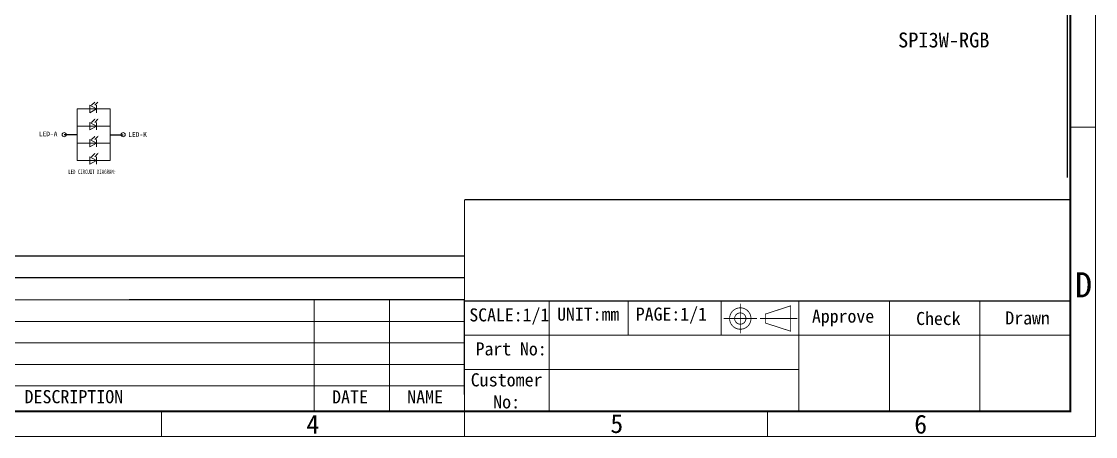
# Model space of a CAD drawing. Header units: millimetres. Extents: x -2894 to 5479, y -6001 to -1211.
# Drawn here: x 4198.2 to 4449.5, y -5974.2 to -5877 of the extents above; entities that cross this region are included whole.
import ezdxf
from ezdxf.enums import TextEntityAlignment as Align

# ---------------------------------------------------------------- set-up
doc = ezdxf.new("R2010")
doc.units = ezdxf.units.MM
doc.header["$LTSCALE"] = 0.2
doc.header["$MEASUREMENT"] = 0
doc.layers.add('dim', color=4, linetype='Continuous', lineweight=9)
doc.layers.add('TEXT', color=2, linetype='Continuous', lineweight=15)
doc.styles.get("Standard").update_dxf_attribs({"font": 'SimSun.ttf'})
doc.styles.add('宋体', font='SimSun.ttf')

msp = doc.modelspace()

# ---------------------------------------------------------------- linework, layer by layer
at = {"color": 7, "lineweight": 15}
for p, q in [((4449.528, -5684.67), (4449.528, -5974.182)), ((4449.528, -5684.67), (4449.528, -5887.258)), ((4449.528, -5771.524), (4449.528, -5974.182)), ((4443.65, -5901.804), (4449.528, -5901.804)), ((4154.189, -5942.194), (4301.897, -5942.193)), ((4266.753, -5968.295), (4266.753, -5942.193)), ((4284.326, -5968.295), (4284.326, -5942.193)), ((4321.669, -5968.3), (4321.669, -5942.455)), ((4340.21, -5950.479), (4340.21, -5942.455)), ((4361.921, -5950.479), (4361.921, -5942.455)), ((4380.15, -5968.302), (4380.15, -5942.455)), ((4401.309, -5968.302), (4401.309, -5942.455)), ((4422.468, -5968.302), (4422.468, -5942.455)), ((4154.189, -5947.233), (4301.897, -5947.234)), ((4443.65, -5950.479), (4301.897, -5950.479)), ((4361.921, -5948.969), (4361.921, -5950.479)), ((4154.189, -5952.273), (4301.897, -5952.274)), ((4154.189, -5957.313), (4301.897, -5957.314)), ((4380.15, -5958.517), (4301.897, -5958.517)), ((4154.189, -5962.353), (4301.897, -5962.354)), ((4231.025, -5968.29), (4231.025, -5974.181)), ((4301.9, -5968.29), (4301.9, -5974.181)), ((4372.775, -5968.29), (4372.775, -5974.181)), ((4449.528, -5974.182), (4011.822, -5974.181))]:
    msp.add_line(p, q, dxfattribs=at)
for p, q in [((4442.87, -5801.551), (4442.87, -5913.583)), ((4301.897, -5931.944), (4154.189, -5931.944)), ((4301.897, -5937.068), (4154.189, -5937.068)), ((4301.897, -5942.193), (4223.416, -5942.193)), ((4301.897, -5964.331), (4301.897, -5942.11)), ((4301.897, -5964.299), (4301.897, -5942.11))]:
    msp.add_line(p, q)
at = {"color": 0}
for p, q in [((4211.246, -5903.534), (4208.214, -5903.534)), ((4219.019, -5903.534), (4222.052, -5903.534))]:
    msp.add_line(p, q, dxfattribs=at)
at = {"color": 7, "lineweight": 15, "const_width": 0.441}
msp.add_lwpolyline([(4443.65, -5968.304), (4443.65, -5690.549), (4018.4, -5690.535), (4018.4, -5968.29)], close=True, dxfattribs=at)
at = {"color": 7, "lineweight": 15, "const_width": 0.291}
for points in [[(4301.897, -5918.754), (4301.897, -5968.299)], [(4301.897, -5918.754), (4443.65, -5918.754)], [(4301.897, -5942.455), (4443.65, -5942.455)]]:
    msp.add_lwpolyline(points, dxfattribs=at)
at = {"color": 3, "lineweight": 15, "const_width": 0.193}
for points in [[(4363.913, -5946.566, 1), (4368.921, -5946.566, 1)], [(4365.093, -5946.566, 1), (4367.74, -5946.566, 1)]]:
    msp.add_lwpolyline(points, format="xyb", close=True, dxfattribs=at)
at = {"color": 3, "lineweight": 15, "const_width": 0.176}
for points in [[(4366.417, -5950.008), (4366.417, -5943.124)], [(4371.054, -5946.566), (4379.74, -5946.566)]]:
    msp.add_lwpolyline(points, dxfattribs=at)
msp.add_lwpolyline([(4372.271, -5945.518), (4378.229, -5943.586), (4378.229, -5949.546), (4372.271, -5947.614)], close=True, dxfattribs=at)
at = {"color": 3, "const_width": 0.176}
msp.add_lwpolyline([(4362.507, -5946.566), (4370.327, -5946.566)], dxfattribs=at)
at = {"layer": 'dim', "color": 0}
for p, q in [((4211.246, -5897.525), (4211.246, -5909.543)), ((4219.019, -5897.525), (4219.019, -5909.543))]:
    msp.add_line(p, q, dxfattribs=at)
at = {"layer": 'TEXT', "color": 0, "linetype": 'Continuous', "lineweight": 9}
for p, q in [((4211.246, -5897.525), (4219.019, -5897.525)), ((4215.762, -5897.525), (4214.263, -5896.66)), ((4214.263, -5896.66), (4214.263, -5898.391)), ((4215.762, -5897.525), (4214.263, -5898.391)), ((4215.762, -5896.66), (4215.762, -5898.391)), ((4211.246, -5901.531), (4219.019, -5901.531)), ((4215.762, -5901.531), (4214.263, -5900.666)), ((4214.263, -5900.666), (4214.263, -5902.397)), ((4215.762, -5901.531), (4214.263, -5902.397)), ((4215.762, -5900.666), (4215.762, -5902.397)), ((4215.762, -5905.549), (4214.263, -5904.683)), ((4214.263, -5904.683), (4214.263, -5906.414)), ((4215.762, -5904.683), (4215.762, -5906.414)), ((4211.246, -5905.537), (4219.019, -5905.537)), ((4215.762, -5905.549), (4214.263, -5906.414)), ((4211.246, -5909.543), (4219.019, -5909.543)), ((4215.762, -5909.555), (4214.263, -5908.689)), ((4214.263, -5908.689), (4214.263, -5910.42)), ((4215.762, -5909.555), (4214.263, -5910.42)), ((4215.762, -5908.689), (4215.762, -5910.42))]:
    msp.add_line(p, q, dxfattribs=at)
for points in [[(4215.371, -5895.919), (4214.634, -5896.655)], [(4216.098, -5895.927), (4215.362, -5896.663)], [(4215.371, -5899.925), (4214.634, -5900.661)], [(4216.098, -5899.933), (4215.362, -5900.669)], [(4215.371, -5903.942), (4214.634, -5904.678)], [(4216.098, -5903.95), (4215.362, -5904.686)], [(4215.371, -5907.948), (4214.634, -5908.684)], [(4216.098, -5907.956), (4215.362, -5908.692)]]:
    msp.add_lwpolyline(points, dxfattribs=at)
for centre in [(4208.229, -5903.534), (4222.036, -5903.534)]:
    msp.add_circle(centre, 0.475, dxfattribs=at)
for points in [[(4215.337, -5899.891), (4215.572, -5899.723), (4215.404, -5899.958)], [(4216.064, -5899.899), (4216.3, -5899.731), (4216.132, -5899.966)], [(4215.337, -5903.908), (4215.572, -5903.74), (4215.404, -5903.976)], [(4216.064, -5903.916), (4216.3, -5903.748), (4216.132, -5903.984)], [(4215.337, -5907.914), (4215.572, -5907.746), (4215.404, -5907.982)], [(4216.064, -5907.922), (4216.3, -5907.754), (4216.132, -5907.99)]]:
    msp.add_solid(points, dxfattribs=at)

# ---------------------------------------------------------------- texts
msp.add_text('SPI3W-RGB', height=3.4908).set_placement((4403.34, -5883.121))
at = {"color": 7, "lineweight": 15, "style": '宋体'}
for s, height, p in [('D', 5.878, (4444.737, -5941.614)), ('4', 4.409, (4264.895, -5973.524)), ('5', 4.409, (4336.021, -5973.364)), ('6', 4.409, (4407.119, -5973.489))]:
    msp.add_text(s, height=height, dxfattribs=at).set_placement(p)
at = {"color": 3, "style": '宋体'}
for s, p in [('SCALE:1/1', (4312.372, -5947.241)), ('UNIT:mm', (4330.835, -5947.058)), ('PAGE:1/1', (4350.29, -5947.043)), ('Approve', (4390.461, -5947.534)), ('Check', (4412.756, -5948.085)), ('Drawn', (4433.63, -5947.954))]:
    msp.add_text(s, height=3.0554, dxfattribs=at).set_placement(p, align=Align.CENTER)
at = {"color": 3, "attachment_point": 5, "style": '宋体'}
for s, insert, char_height in [('{\\fSimSun|b0|i0|c134|p2;Part No:}', (4312.8, -5953.696), 3.05543), ('Customer \\PNo:', (4311.751, -5963.512), 3.0863), ('DESCRIPTION', (4210.495, -5964.877), 3.08629), ('DATE', (4275.105, -5964.907), 3.0863), ('NAME', (4292.678, -5964.907), 3.0863)]:
    msp.add_mtext(s, dxfattribs=dict(at, insert=insert, char_height=char_height))
at = {"layer": 'dim', "color": 0, "lineweight": 0, "width": 0.67}
msp.add_text('LED CIRCUIT DIAGRAM:', height=1.02187, dxfattribs=at).set_placement((4209.188, -5912.728))
at = {"layer": 'TEXT', "color": 0, "style": '宋体'}
for s, p in [('LED-A', (4202.316, -5903.9)), ('LED-K', (4223.241, -5904.048))]:
    msp.add_text(s, height=1.1053, dxfattribs=at).set_placement(p)

doc.saveas('drawing.dxf')
